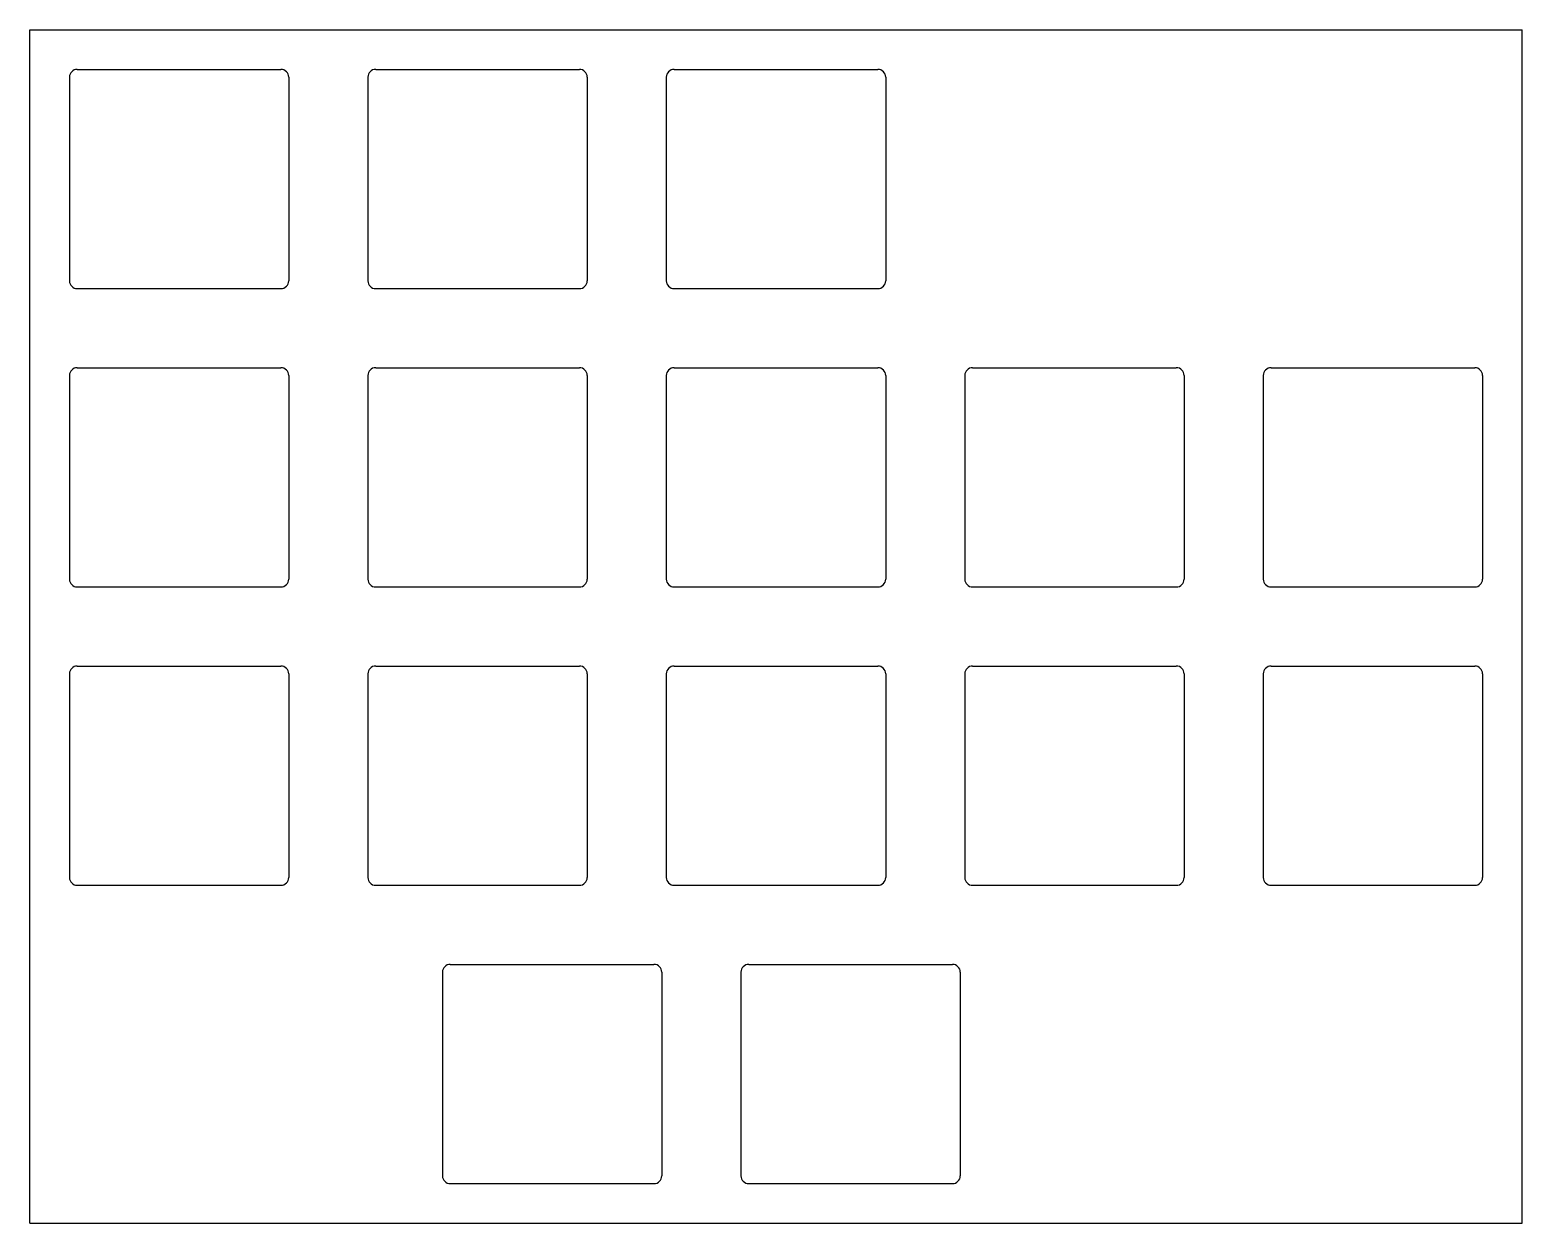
# Model space of a CAD drawing. Header units: millimetres. Extents: x 0 to 95.2, y -95.2 to -19.1.
import ezdxf

# ---------------------------------------------------------------- set-up
doc = ezdxf.new("R2010")
doc.units = ezdxf.units.MM

msp = doc.modelspace()

# ---------------------------------------------------------------- linework, layer by layer
for p, q in [((0, -19.05), (95.25, -19.05)), ((0, -95.25), (0, -19.05)), ((95.25, -95.25), (95.25, -19.05)), ((3.025, -21.575), (16.025, -21.575)), ((22.075, -21.575), (35.075, -21.575)), ((41.125, -21.575), (54.125, -21.575)), ((2.525, -22.075), (2.525, -35.075)), ((16.525, -22.075), (16.525, -35.075)), ((21.575, -22.075), (21.575, -35.075)), ((35.575, -22.075), (35.575, -35.075)), ((40.625, -22.075), (40.625, -35.075)), ((54.625, -22.075), (54.625, -35.075)), ((3.025, -35.575), (16.025, -35.575)), ((22.075, -35.575), (35.075, -35.575)), ((41.125, -35.575), (54.125, -35.575)), ((3.025, -40.625), (16.025, -40.625)), ((22.075, -40.625), (35.075, -40.625)), ((41.125, -40.625), (54.125, -40.625)), ((60.175, -40.625), (73.175, -40.625)), ((79.225, -40.625), (92.225, -40.625)), ((2.525, -41.125), (2.525, -54.125)), ((16.525, -41.125), (16.525, -54.125)), ((21.575, -41.125), (21.575, -54.125)), ((35.575, -41.125), (35.575, -54.125)), ((40.625, -41.125), (40.625, -54.125)), ((54.625, -41.125), (54.625, -54.125)), ((59.675, -41.125), (59.675, -54.125)), ((73.675, -41.125), (73.675, -54.125)), ((78.725, -41.125), (78.725, -54.125)), ((92.725, -41.125), (92.725, -54.125)), ((3.025, -54.625), (16.025, -54.625)), ((22.075, -54.625), (35.075, -54.625)), ((41.125, -54.625), (54.125, -54.625)), ((60.175, -54.625), (73.175, -54.625)), ((79.225, -54.625), (92.225, -54.625)), ((3.025, -59.675), (16.025, -59.675)), ((22.075, -59.675), (35.075, -59.675)), ((41.125, -59.675), (54.125, -59.675)), ((60.175, -59.675), (73.175, -59.675)), ((79.225, -59.675), (92.225, -59.675)), ((2.525, -60.175), (2.525, -73.175)), ((16.525, -60.175), (16.525, -73.175)), ((21.575, -60.175), (21.575, -73.175)), ((35.575, -60.175), (35.575, -73.175)), ((40.625, -60.175), (40.625, -73.175)), ((54.625, -60.175), (54.625, -73.175)), ((59.675, -60.175), (59.675, -73.175)), ((73.675, -60.175), (73.675, -73.175)), ((78.725, -60.175), (78.725, -73.175)), ((92.725, -60.175), (92.725, -73.175)), ((3.025, -73.675), (16.025, -73.675)), ((22.075, -73.675), (35.075, -73.675)), ((41.125, -73.675), (54.125, -73.675)), ((60.175, -73.675), (73.175, -73.675)), ((79.225, -73.675), (92.225, -73.675)), ((26.8375, -78.725), (39.8375, -78.725)), ((45.8875, -78.725), (58.8875, -78.725)), ((26.3375, -79.225), (26.3375, -92.225)), ((40.3375, -79.225), (40.3375, -92.225)), ((45.3875, -79.225), (45.3875, -92.225)), ((59.3875, -79.225), (59.3875, -92.225)), ((26.8375, -92.725), (39.8375, -92.725)), ((45.8875, -92.725), (58.8875, -92.725)), ((0, -95.25), (95.25, -95.25))]:
    msp.add_line(p, q)
for centre, start, end in [((3.025, -22.075), 90, 180), ((16.025, -22.075), 0, 90), ((22.075, -22.075), 90, 180), ((35.075, -22.075), 0, 90), ((41.125, -22.075), 90, 180), ((54.125, -22.075), 0, 90), ((3.025, -35.075), 180, 270), ((16.025, -35.075), 270, 0), ((22.075, -35.075), 180, 270), ((35.075, -35.075), 270, 0), ((41.125, -35.075), 180, 270), ((54.125, -35.075), 270, 0), ((3.025, -41.125), 90, 180), ((16.025, -41.125), 0, 90), ((22.075, -41.125), 90, 180), ((35.075, -41.125), 0, 90), ((41.125, -41.125), 90, 180), ((54.125, -41.125), 0, 90), ((60.175, -41.125), 90, 180), ((73.175, -41.125), 0, 90), ((79.225, -41.125), 90, 180), ((92.225, -41.125), 0, 90), ((3.025, -54.125), 180, 270), ((16.025, -54.125), 270, 0), ((22.075, -54.125), 180, 270), ((35.075, -54.125), 270, 0), ((41.125, -54.125), 180, 270), ((54.125, -54.125), 270, 0), ((60.175, -54.125), 180, 270), ((73.175, -54.125), 270, 0), ((79.225, -54.125), 180, 270), ((92.225, -54.125), 270, 0), ((3.025, -60.175), 90, 180), ((16.025, -60.175), 0, 90), ((22.075, -60.175), 90, 180), ((35.075, -60.175), 0, 90), ((41.125, -60.175), 90, 180), ((54.125, -60.175), 0, 90), ((60.175, -60.175), 90, 180), ((73.175, -60.175), 0, 90), ((79.225, -60.175), 90, 180), ((92.225, -60.175), 0, 90), ((3.025, -73.175), 180, 270), ((16.025, -73.175), 270, 0), ((22.075, -73.175), 180, 270), ((35.075, -73.175), 270, 0), ((41.125, -73.175), 180, 270), ((54.125, -73.175), 270, 0), ((60.175, -73.175), 180, 270), ((73.175, -73.175), 270, 0), ((79.225, -73.175), 180, 270), ((92.225, -73.175), 270, 0), ((26.8375, -79.225), 90, 180), ((39.8375, -79.225), 0, 90), ((45.8875, -79.225), 90, 180), ((58.8875, -79.225), 0, 90), ((26.8375, -92.225), 180, 270), ((39.8375, -92.225), 270, 0), ((45.8875, -92.225), 180, 270), ((58.8875, -92.225), 270, 0)]:
    msp.add_arc(centre, 0.5, start, end)

doc.saveas('drawing.dxf')
